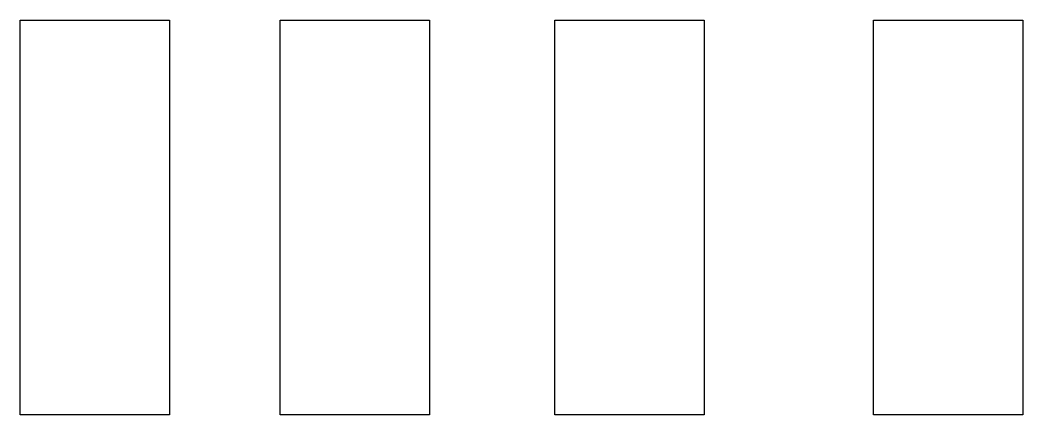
# Model space of a CAD drawing. Header units: millimetres. Extents: x -2.6 to 32.9, y 0 to 14.
import ezdxf

# ---------------------------------------------------------------- set-up
doc = ezdxf.new("R2010")
doc.units = ezdxf.units.MM

msp = doc.modelspace()

# ---------------------------------------------------------------- linework, layer by layer
at = {"color": 7, "linetype": 'Continuous', "lineweight": 25}
for points in [[(-2.65, 0), (-2.65, 14), (2.65, 14), (2.65, 0)], [(6.589, 0), (6.589, 14), (11.889, 14), (11.889, 0)], [(16.33, 0), (16.33, 14), (21.63, 14), (21.63, 0)], [(27.65, 0), (27.65, 14), (32.95, 14), (32.95, 0)]]:
    msp.add_lwpolyline(points, close=True, dxfattribs=at)

doc.saveas('drawing.dxf')
